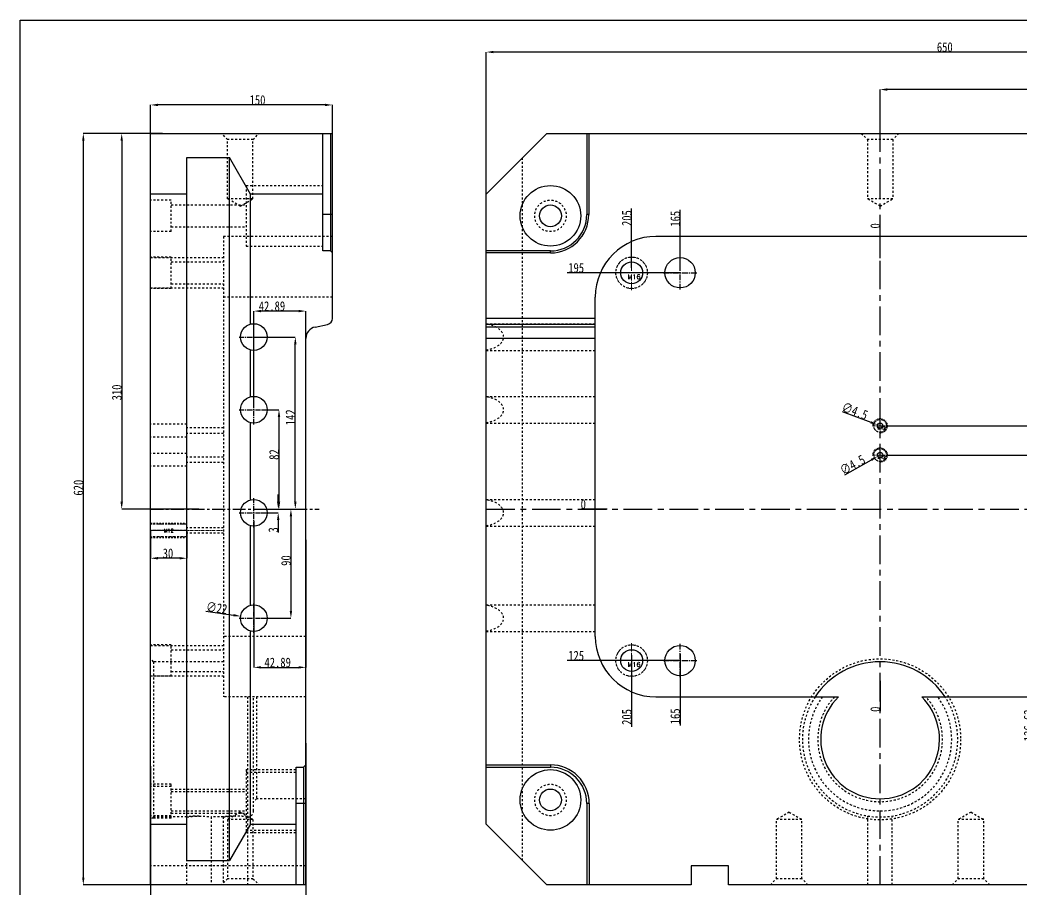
# Model space of a CAD drawing. Header units: millimetres. Extents: x -2895 to -298, y -11750 to -2997.
# Drawn here: x -2162 to -1336, y -8969 to -8251 of the extents above; entities that cross this region are included whole.
import ezdxf
from ezdxf.enums import TextEntityAlignment as Align

# ---------------------------------------------------------------- set-up
doc = ezdxf.new("R2010")
doc.units = ezdxf.units.MM
doc.header["$LTSCALE"] = 16.335
doc.header["$PDMODE"] = 3
doc.header["$PDSIZE"] = 0.3125
doc.linetypes.add('CENTER', pattern=[0.6, 0.375, -0.075, 0.075, -0.075])
doc.linetypes.add('HIDDEN', pattern=[0.2, 0.1, -0.1])
doc.layers.get('0').update_dxf_attribs({"linetype": 'CONTINUOUS'})
doc.layers.get('Defpoints').update_dxf_attribs({"linetype": 'CONTINUOUS'})
doc.layers.add('DEFAULT_2', color=8, linetype='HIDDEN')
doc.layers.add('screw', color=33, linetype='CONTINUOUS', lineweight=13)
doc.styles.get("Standard").update_dxf_attribs({"font": 'txt', "width": 0.8})
doc.styles.add('TXT', font='txt.shx', dxfattribs={"bigfont": 'gbcbig.shx'})
doc.dimstyles.new('ISO-25', dxfattribs={"dimtxt": 8, "dimasz": 6, "dimexe": 0, "dimexo": 0, "dimgap": 0, "dimtad": 1, "dimdsep": 46, "dimtxsty": 'Standard', "dimcen": 0, "dimclrd": 4, "dimclre": 4, "dimclrt": 6, "dimazin": 0, "dimtfac": 1, "dimtofl": 0, "dimtmove": 0, "dimatfit": 3, "dimfxl": 0, "dimarcsym": 0})

# ---------------------------------------------------------------- blocks, each defined once
blk = doc.blocks.new('*D1240')
at = {"color": 4, "lineweight": -2}
blk.add_line((-1484.09, -8573.95), (-1460.52, -8582.87), dxfattribs=at)
at = {"color": 4}
blk.add_solid([(-1460.16, -8581.93), (-1460.87, -8583.8), (-1454.9, -8584.99)], dxfattribs=at)
at = {"layer": 'Defpoints', "color": 0}
for p in [(-1454.9, -8584.99), (-1450.7, -8586.58)]:
    blk.add_point(p, dxfattribs=at)
at = {"color": 6, "insert": (-1473.69, -8573.61), "char_height": 8, "attachment_point": 5, "rotation": 339.28213}
blk.add_mtext('∅4.5', dxfattribs=at)
blk = doc.blocks.new('*D1241')
at = {"color": 4, "lineweight": -2}
blk.add_line((-1482.01, -8626.21), (-1460, -8613.93), dxfattribs=at)
at = {"color": 4}
blk.add_solid([(-1460.49, -8613.05), (-1459.52, -8614.8), (-1454.76, -8611)], dxfattribs=at)
at = {"layer": 'Defpoints', "color": 0}
for p in [(-1454.76, -8611), (-1450.84, -8608.81)]:
    blk.add_point(p, dxfattribs=at)
at = {"color": 6, "insert": (-1475.57, -8618.04), "char_height": 8, "attachment_point": 5, "rotation": 29.17417}
blk.add_mtext('∅4.5', dxfattribs=at)
blk = doc.blocks.new('screw_m12_g')
at = {"layer": 'screw', "color": 1, "linetype": 'CENTER', "ltscale": 0.373186}
for p, q in [((-6.6, 0), (6.6, 0)), ((0, -6.6), (0, 6.6))]:
    blk.add_line(p, q, dxfattribs=at)
at = {"layer": 'screw', "color": 33, "linetype": 'HIDDEN', "ltscale": 0.373186}
blk.add_circle((0, 0), 5.25, dxfattribs=at)
at = {"layer": 'screw', "color": 92, "linetype": 'HIDDEN', "ltscale": 0.373186}
blk.add_arc((0, 0), 6, 270, 180, dxfattribs=at)
at = {"layer": 'screw', "color": 6, "style": 'TXT'}
blk.add_text('M12', height=2.4, dxfattribs=at).set_placement((-2.04, -3))
blk = doc.blocks.new('*D1226')
at = {"color": 4, "lineweight": -2}
for p, q in [((-2054.73, -8672.22), (-2054.73, -8695.07)), ((-2024.73, -8672.22), (-2024.73, -8695.07)), ((-2030.73, -8695.07), (-2048.73, -8695.07))]:
    blk.add_line(p, q, dxfattribs=at)
at = {"color": 4}
for points in [[(-2048.73, -8694.07), (-2048.73, -8696.07), (-2054.73, -8695.07)], [(-2030.73, -8694.07), (-2030.73, -8696.07), (-2024.73, -8695.07)]]:
    blk.add_solid(points, dxfattribs=at)
at = {"layer": 'Defpoints', "color": 0}
for p in [(-2054.73, -8672.22), (-2024.73, -8672.22), (-2054.73, -8695.07)]:
    blk.add_point(p, dxfattribs=at)
at = {"color": 6, "insert": (-2040.4, -8691.07), "char_height": 8, "attachment_point": 5}
blk.add_mtext('30', dxfattribs=at)
blk = doc.blocks.new('*D1243')
at = {"color": 4, "lineweight": -2}
for p, q in [((-2054.73, -8344.51), (-2054.73, -8321.02)), ((-1910.73, -8321.02), (-2048.73, -8321.02)), ((-1904.73, -8344.51), (-1904.73, -8321.02))]:
    blk.add_line(p, q, dxfattribs=at)
at = {"color": 4}
for points in [[(-2048.73, -8320.02), (-2048.73, -8322.02), (-2054.73, -8321.02)], [(-1910.73, -8320.02), (-1910.73, -8322.02), (-1904.73, -8321.02)]]:
    blk.add_solid(points, dxfattribs=at)
at = {"layer": 'Defpoints', "color": 0}
for p in [(-2054.73, -8321.02), (-2054.73, -8344.51), (-1904.73, -8344.51)]:
    blk.add_point(p, dxfattribs=at)
at = {"color": 6, "insert": (-1966.49, -8317.02), "char_height": 8, "attachment_point": 5}
blk.add_mtext('150', dxfattribs=at)
blk = doc.blocks.new('*D1244')
at = {"color": 4, "lineweight": -2}
for p, q in [((-1963.1, -8572.51), (-1948.77, -8572.51)), ((-1948.77, -8578.51), (-1948.77, -8648.51)), ((-1948.9, -8654.51), (-1948.77, -8654.51))]:
    blk.add_line(p, q, dxfattribs=at)
at = {"color": 4}
for points in [[(-1949.77, -8578.51), (-1947.77, -8578.51), (-1948.77, -8572.51)], [(-1949.77, -8648.51), (-1947.77, -8648.51), (-1948.77, -8654.51)]]:
    blk.add_solid(points, dxfattribs=at)
at = {"layer": 'Defpoints', "color": 0}
for p in [(-1963.1, -8572.51), (-1948.9, -8654.51), (-1948.77, -8654.51)]:
    blk.add_point(p, dxfattribs=at)
at = {"color": 6, "insert": (-1952.77, -8609.49), "char_height": 8, "attachment_point": 5, "rotation": 90}
blk.add_mtext('82', dxfattribs=at)
blk = doc.blocks.new('*D1245')
at = {"color": 4, "lineweight": -2}
for p, q in [((-1969.52, -8512.51), (-1935.3, -8512.51)), ((-1935.3, -8648.51), (-1935.3, -8518.51)), ((-1948.9, -8654.51), (-1935.3, -8654.51))]:
    blk.add_line(p, q, dxfattribs=at)
at = {"color": 4}
for points in [[(-1936.3, -8518.51), (-1934.3, -8518.51), (-1935.3, -8512.51)], [(-1936.3, -8648.51), (-1934.3, -8648.51), (-1935.3, -8654.51)]]:
    blk.add_solid(points, dxfattribs=at)
at = {"layer": 'Defpoints', "color": 0}
for p in [(-1969.52, -8512.51), (-1935.3, -8512.51), (-1948.9, -8654.51)]:
    blk.add_point(p, dxfattribs=at)
at = {"color": 6, "insert": (-1939.3, -8578.78), "char_height": 8, "attachment_point": 5, "rotation": 90}
blk.add_mtext('142', dxfattribs=at)
blk = doc.blocks.new('*D1246')
at = {"color": 4, "lineweight": -2}
for p, q in [((-1969.52, -8569.06), (-1969.52, -8491.12)), ((-1932.63, -8491.12), (-1963.52, -8491.12)), ((-1926.63, -8566.49), (-1926.63, -8491.12))]:
    blk.add_line(p, q, dxfattribs=at)
at = {"color": 4}
for points in [[(-1963.52, -8490.12), (-1963.52, -8492.12), (-1969.52, -8491.12)], [(-1932.63, -8490.12), (-1932.63, -8492.12), (-1926.63, -8491.12)]]:
    blk.add_solid(points, dxfattribs=at)
at = {"layer": 'Defpoints', "color": 0}
for p in [(-1969.52, -8491.12), (-1969.52, -8569.06), (-1926.63, -8566.49)]:
    blk.add_point(p, dxfattribs=at)
at = {"color": 6, "insert": (-1954.58, -8487.12), "char_height": 8, "attachment_point": 5}
blk.add_mtext('42.89', dxfattribs=at)
blk = doc.blocks.new('*D1247')
at = {"color": 4, "lineweight": -2}
for p, q in [((-1969.52, -8664.36), (-1969.52, -8785.11)), ((-1926.63, -8679.8), (-1926.63, -8785.11)), ((-1963.52, -8785.11), (-1932.63, -8785.11))]:
    blk.add_line(p, q, dxfattribs=at)
at = {"color": 4}
for points in [[(-1963.52, -8784.11), (-1963.52, -8786.11), (-1969.52, -8785.11)], [(-1932.63, -8784.11), (-1932.63, -8786.11), (-1926.63, -8785.11)]]:
    blk.add_solid(points, dxfattribs=at)
at = {"layer": 'Defpoints', "color": 0}
for p in [(-1969.52, -8664.36), (-1926.63, -8679.8), (-1926.63, -8785.11)]:
    blk.add_point(p, dxfattribs=at)
at = {"color": 6, "insert": (-1949.86, -8781.11), "char_height": 8, "attachment_point": 5}
blk.add_mtext('42.89', dxfattribs=at)
blk = doc.blocks.new('*D1248')
at = {"color": 4, "lineweight": -2}
for p, q in [((-1949.41, -8648.51), (-1949.41, -8642.51)), ((-1963.38, -8654.51), (-1949.41, -8654.51)), ((-1963.38, -8657.51), (-1949.41, -8657.51)), ((-1949.41, -8663.51), (-1949.41, -8673.77))]:
    blk.add_line(p, q, dxfattribs=at)
at = {"color": 4}
for points in [[(-1950.41, -8648.51), (-1948.41, -8648.51), (-1949.41, -8654.51)], [(-1950.41, -8663.51), (-1948.41, -8663.51), (-1949.41, -8657.51)]]:
    blk.add_solid(points, dxfattribs=at)
at = {"layer": 'Defpoints', "color": 0}
for p in [(-1963.38, -8654.51), (-1949.41, -8654.51), (-1963.38, -8657.51)]:
    blk.add_point(p, dxfattribs=at)
at = {"color": 6, "insert": (-1953.41, -8671.64), "char_height": 8, "attachment_point": 5, "rotation": 90}
blk.add_mtext('3', dxfattribs=at)
blk = doc.blocks.new('*D1249')
at = {"color": 4, "lineweight": -2}
for p, q in [((-1963.38, -8654.51), (-1938.95, -8654.51)), ((-1938.95, -8660.51), (-1938.95, -8738.51)), ((-1963.38, -8744.51), (-1938.95, -8744.51))]:
    blk.add_line(p, q, dxfattribs=at)
at = {"color": 4}
for points in [[(-1939.95, -8660.51), (-1937.95, -8660.51), (-1938.95, -8654.51)], [(-1939.95, -8738.51), (-1937.95, -8738.51), (-1938.95, -8744.51)]]:
    blk.add_solid(points, dxfattribs=at)
at = {"layer": 'Defpoints', "color": 0}
for p in [(-1963.38, -8654.51), (-1963.38, -8744.51), (-1938.95, -8744.51)]:
    blk.add_point(p, dxfattribs=at)
at = {"color": 6, "insert": (-1942.95, -8696.97), "char_height": 8, "attachment_point": 5, "rotation": 90}
blk.add_mtext('90', dxfattribs=at)
blk = doc.blocks.new('*D1250')
at = {"color": 4, "lineweight": -2}
blk.add_line((-2009.17, -8738.74), (-1986.35, -8742.06), dxfattribs=at)
at = {"color": 4}
blk.add_solid([(-1986.2, -8741.07), (-1986.49, -8743.05), (-1980.41, -8742.92)], dxfattribs=at)
at = {"layer": 'Defpoints', "color": 0}
for p in [(-1980.41, -8742.92), (-1958.64, -8746.09)]:
    blk.add_point(p, dxfattribs=at)
at = {"color": 6, "insert": (-2000.15, -8736.01), "char_height": 8, "attachment_point": 5, "rotation": 351.72768}
blk.add_mtext('∅22', dxfattribs=at)
blk = doc.blocks.new('*D1256')
at = {"color": 4, "lineweight": -2}
for p, q in [((-1452.8, -8344.51), (-1452.8, -8308.32)), ((-1133.8, -8308.32), (-1446.8, -8308.32)), ((-1127.8, -8394.51), (-1127.8, -8308.32))]:
    blk.add_line(p, q, dxfattribs=at)
at = {"color": 4}
for points in [[(-1446.8, -8307.32), (-1446.8, -8309.32), (-1452.8, -8308.32)], [(-1133.8, -8307.32), (-1133.8, -8309.32), (-1127.8, -8308.32)]]:
    blk.add_solid(points, dxfattribs=at)
at = {"layer": 'Defpoints', "color": 0}
for p in [(-1452.8, -8308.32), (-1452.8, -8344.51), (-1127.8, -8394.51)]:
    blk.add_point(p, dxfattribs=at)
at = {"color": 6, "insert": (-1323.5, -8304.32), "char_height": 8, "attachment_point": 5}
blk.add_mtext('325', dxfattribs=at)
blk = doc.blocks.new('*D1257')
at = {"color": 4, "lineweight": -2}
for p, q in [((-1777.8, -8394.51), (-1777.8, -8277.37)), ((-1133.8, -8277.37), (-1771.8, -8277.37)), ((-1127.8, -8394.51), (-1127.8, -8277.37))]:
    blk.add_line(p, q, dxfattribs=at)
at = {"color": 4}
for points in [[(-1771.8, -8276.37), (-1771.8, -8278.37), (-1777.8, -8277.37)], [(-1133.8, -8276.37), (-1133.8, -8278.37), (-1127.8, -8277.37)]]:
    blk.add_solid(points, dxfattribs=at)
at = {"layer": 'Defpoints', "color": 0}
for p in [(-1777.8, -8277.37), (-1777.8, -8394.51), (-1127.8, -8394.51)]:
    blk.add_point(p, dxfattribs=at)
at = {"color": 6, "insert": (-1399.44, -8273.37), "char_height": 8, "attachment_point": 5}
blk.add_mtext('650', dxfattribs=at)
blk = doc.blocks.new('screw_m16_i')
at = {"layer": 'screw', "color": 1, "linetype": 'CENTER', "ltscale": 0.808571}
for p, q in [((0, -14.3), (0, 14.3)), ((-14.3, 0), (14.3, 0))]:
    blk.add_line(p, q, dxfattribs=at)
at = {"layer": 'screw', "color": 8, "linetype": 'HIDDEN', "ltscale": 0.808571}
blk.add_circle((0, 0), 13, dxfattribs=at)
at = {"layer": 'screw'}
blk.add_circle((0, 0), 9, dxfattribs=at)
at = {"layer": 'screw', "color": 6, "style": 'TXT'}
blk.add_text('M16', height=3.9, dxfattribs=at).set_placement((-3.38, -5.2))
blk = doc.blocks.new('*D1227')
at = {"color": 4, "lineweight": -2}
blk.add_line((-1227.67, -8654.51), (-1206.28, -8654.51), dxfattribs=at)
at = {"layer": 'Defpoints', "color": 0}
for p in [(-1452.8, -8654.51), (-1227.67, -8654.51), (-1209.48, -8654.51)]:
    blk.add_point(p, dxfattribs=at)
at = {"color": 6, "insert": (-1207.88, -8650.51), "char_height": 8, "attachment_point": 5}
blk.add_mtext('0', dxfattribs=at)
blk = doc.blocks.new('*D1228')
at = {"color": 4, "lineweight": -2}
for p, q in [((-1446.2, -8585.79), (-1233.48, -8585.79)), ((-1233.48, -8585.79), (-1221.48, -8589.81)), ((-1221.48, -8589.81), (-1183.88, -8589.81))]:
    blk.add_line(p, q, dxfattribs=at)
at = {"layer": 'Defpoints', "color": 0}
for p in [(-1446.2, -8585.79), (-1209.48, -8589.81), (-1452.8, -8654.51)]:
    blk.add_point(p, dxfattribs=at)
at = {"color": 6, "insert": (-1196.68, -8585.81), "char_height": 8, "attachment_point": 5}
blk.add_mtext('68.72', dxfattribs=at)
blk = doc.blocks.new('*D1229')
at = {"color": 4, "lineweight": -2}
for p, q in [((-1446.2, -8609.91), (-1233.48, -8609.91)), ((-1233.48, -8609.91), (-1221.48, -8613.93)), ((-1221.48, -8613.93), (-1190.28, -8613.93))]:
    blk.add_line(p, q, dxfattribs=at)
at = {"layer": 'Defpoints', "color": 0}
for p in [(-1446.2, -8609.91), (-1209.48, -8613.93), (-1452.8, -8654.51)]:
    blk.add_point(p, dxfattribs=at)
at = {"color": 6, "insert": (-1199.88, -8609.93), "char_height": 8, "attachment_point": 5}
blk.add_mtext('44.6', dxfattribs=at)
blk = doc.blocks.new('*D1260')
at = {"color": 4, "lineweight": -2}
blk.add_line((-1287.8, -8459.51), (-1194.54, -8459.51), dxfattribs=at)
at = {"layer": 'Defpoints', "color": 0}
for p in [(-1287.8, -8459.51), (-1209.48, -8459.51), (-1452.8, -8654.51)]:
    blk.add_point(p, dxfattribs=at)
at = {"color": 6, "insert": (-1202.01, -8455.51), "char_height": 8, "attachment_point": 5}
blk.add_mtext('195', dxfattribs=at)
blk = doc.blocks.new('*D1261')
at = {"color": 4, "lineweight": -2}
blk.add_line((-1287.8, -8779.51), (-1194.54, -8779.51), dxfattribs=at)
at = {"layer": 'Defpoints', "color": 0}
for p in [(-1452.8, -8654.51), (-1287.8, -8779.51), (-1209.48, -8779.51)]:
    blk.add_point(p, dxfattribs=at)
at = {"color": 6, "insert": (-1202.01, -8775.51), "char_height": 8, "attachment_point": 5}
blk.add_mtext('125', dxfattribs=at)
blk = doc.blocks.new('*D1262')
at = {"color": 4, "lineweight": -2}
blk.add_line((-1322.16, -8672.22), (-1188.14, -8672.22), dxfattribs=at)
at = {"layer": 'Defpoints', "color": 0}
for p in [(-1452.8, -8654.51), (-1322.16, -8672.22), (-1209.48, -8672.22)]:
    blk.add_point(p, dxfattribs=at)
at = {"color": 6, "insert": (-1198.81, -8668.22), "char_height": 8, "attachment_point": 5}
blk.add_mtext('17.71', dxfattribs=at)
blk = doc.blocks.new('*D1230')
at = {"color": 4, "lineweight": -2}
blk.add_line((-1452.8, -8796.22), (-1452.8, -8821.24), dxfattribs=at)
at = {"layer": 'Defpoints', "color": 0}
for p in [(-1452.8, -8654.51), (-1452.8, -8796.22), (-1452.8, -8818.04)]:
    blk.add_point(p, dxfattribs=at)
at = {"color": 6, "insert": (-1456.8, -8819.64), "char_height": 8, "attachment_point": 5, "rotation": 90}
blk.add_mtext('0', dxfattribs=at)
blk = doc.blocks.new('*D1231')
at = {"color": 4, "lineweight": -2}
blk.add_line((-1326.17, -8671.61), (-1326.17, -8847.91), dxfattribs=at)
at = {"layer": 'Defpoints', "color": 0}
for p in [(-1452.8, -8654.51), (-1326.17, -8671.61), (-1326.17, -8818.04)]:
    blk.add_point(p, dxfattribs=at)
at = {"color": 6, "insert": (-1330.17, -8832.98), "char_height": 8, "attachment_point": 5, "rotation": 90}
blk.add_mtext('126.63', dxfattribs=at)
blk = doc.blocks.new('*D1263')
at = {"color": 4, "lineweight": -2}
blk.add_line((-1287.8, -8774.26), (-1287.8, -8832.98), dxfattribs=at)
at = {"layer": 'Defpoints', "color": 0}
for p in [(-1452.8, -8654.51), (-1287.8, -8774.26), (-1287.8, -8818.04)]:
    blk.add_point(p, dxfattribs=at)
at = {"color": 6, "insert": (-1291.8, -8825.51), "char_height": 8, "attachment_point": 5, "rotation": 90}
blk.add_mtext('165', dxfattribs=at)
blk = doc.blocks.new('*D1264')
at = {"color": 4, "lineweight": -2}
blk.add_line((-1247.8, -8775.13), (-1247.8, -8834.04), dxfattribs=at)
at = {"layer": 'Defpoints', "color": 0}
for p in [(-1452.8, -8654.51), (-1247.8, -8775.13), (-1247.8, -8818.04)]:
    blk.add_point(p, dxfattribs=at)
at = {"color": 6, "insert": (-1251.8, -8826.04), "char_height": 8, "attachment_point": 5, "rotation": 90}
blk.add_mtext('205', dxfattribs=at)
blk = doc.blocks.new('*D1232')
at = {"color": 4, "lineweight": -2}
blk.add_line((-1452.8, -8447.5), (-1452.8, -8419.19), dxfattribs=at)
at = {"layer": 'Defpoints', "color": 0}
for p in [(-1452.8, -8422.39), (-1452.8, -8447.5), (-1452.8, -8654.51)]:
    blk.add_point(p, dxfattribs=at)
at = {"color": 6, "insert": (-1456.8, -8420.79), "char_height": 8, "attachment_point": 5, "rotation": 90}
blk.add_mtext('0', dxfattribs=at)
blk = doc.blocks.new('*D1265')
at = {"color": 4, "lineweight": -2}
blk.add_line((-1287.8, -8454.18), (-1287.8, -8407.46), dxfattribs=at)
at = {"layer": 'Defpoints', "color": 0}
for p in [(-1287.8, -8422.39), (-1287.8, -8454.18), (-1452.8, -8654.51)]:
    blk.add_point(p, dxfattribs=at)
at = {"color": 6, "insert": (-1291.8, -8414.93), "char_height": 8, "attachment_point": 5, "rotation": 90}
blk.add_mtext('165', dxfattribs=at)
blk = doc.blocks.new('*D1266')
at = {"color": 4, "lineweight": -2}
blk.add_line((-1247.8, -8455.44), (-1247.8, -8406.39), dxfattribs=at)
at = {"layer": 'Defpoints', "color": 0}
for p in [(-1247.8, -8422.39), (-1247.8, -8455.44), (-1452.8, -8654.51)]:
    blk.add_point(p, dxfattribs=at)
at = {"color": 6, "insert": (-1251.8, -8414.39), "char_height": 8, "attachment_point": 5, "rotation": 90}
blk.add_mtext('205', dxfattribs=at)
blk = doc.blocks.new('*D1233')
at = {"color": 4, "lineweight": -2}
blk.add_line((-1677.93, -8654.51), (-1699.32, -8654.51), dxfattribs=at)
at = {"layer": 'Defpoints', "color": 0}
for p in [(-1696.12, -8654.51), (-1677.93, -8654.51), (-1452.8, -8654.51)]:
    blk.add_point(p, dxfattribs=at)
at = {"color": 6, "insert": (-1697.72, -8650.51), "char_height": 8, "attachment_point": 5}
blk.add_mtext('0', dxfattribs=at)
blk = doc.blocks.new('*D1234')
at = {"color": 4, "lineweight": -2}
blk.add_line((-1617.8, -8459.51), (-1711.06, -8459.51), dxfattribs=at)
at = {"layer": 'Defpoints', "color": 0}
for p in [(-1696.12, -8459.51), (-1617.8, -8459.51), (-1452.8, -8654.51)]:
    blk.add_point(p, dxfattribs=at)
at = {"color": 6, "insert": (-1703.59, -8455.51), "char_height": 8, "attachment_point": 5}
blk.add_mtext('195', dxfattribs=at)
blk = doc.blocks.new('*D1235')
at = {"color": 4, "lineweight": -2}
blk.add_line((-1617.8, -8779.51), (-1711.06, -8779.51), dxfattribs=at)
at = {"layer": 'Defpoints', "color": 0}
for p in [(-1452.8, -8654.51), (-1696.12, -8779.51), (-1617.8, -8779.51)]:
    blk.add_point(p, dxfattribs=at)
at = {"color": 6, "insert": (-1703.59, -8775.51), "char_height": 8, "attachment_point": 5}
blk.add_mtext('125', dxfattribs=at)
blk = doc.blocks.new('*D1236')
at = {"color": 4, "lineweight": -2}
blk.add_line((-1617.8, -8774.26), (-1617.8, -8832.98), dxfattribs=at)
at = {"layer": 'Defpoints', "color": 0}
for p in [(-1452.8, -8654.51), (-1617.8, -8774.26), (-1617.8, -8818.04)]:
    blk.add_point(p, dxfattribs=at)
at = {"color": 6, "insert": (-1621.8, -8825.51), "char_height": 8, "attachment_point": 5, "rotation": 90}
blk.add_mtext('165', dxfattribs=at)
blk = doc.blocks.new('*D1237')
at = {"color": 4, "lineweight": -2}
blk.add_line((-1657.8, -8775.13), (-1657.8, -8834.04), dxfattribs=at)
at = {"layer": 'Defpoints', "color": 0}
for p in [(-1452.8, -8654.51), (-1657.8, -8775.13), (-1657.8, -8818.04)]:
    blk.add_point(p, dxfattribs=at)
at = {"color": 6, "insert": (-1661.8, -8826.04), "char_height": 8, "attachment_point": 5, "rotation": 90}
blk.add_mtext('205', dxfattribs=at)
blk = doc.blocks.new('*D1238')
at = {"color": 4, "lineweight": -2}
blk.add_line((-1617.8, -8454.18), (-1617.8, -8407.46), dxfattribs=at)
at = {"layer": 'Defpoints', "color": 0}
for p in [(-1617.8, -8422.39), (-1617.8, -8454.18), (-1452.8, -8654.51)]:
    blk.add_point(p, dxfattribs=at)
at = {"color": 6, "insert": (-1621.8, -8414.93), "char_height": 8, "attachment_point": 5, "rotation": 90}
blk.add_mtext('165', dxfattribs=at)
blk = doc.blocks.new('*D1239')
at = {"color": 4, "lineweight": -2}
blk.add_line((-1657.8, -8455.44), (-1657.8, -8406.39), dxfattribs=at)
at = {"layer": 'Defpoints', "color": 0}
for p in [(-1657.8, -8422.39), (-1657.8, -8455.44), (-1452.8, -8654.51)]:
    blk.add_point(p, dxfattribs=at)
at = {"color": 6, "insert": (-1661.8, -8414.39), "char_height": 8, "attachment_point": 5, "rotation": 90}
blk.add_mtext('205', dxfattribs=at)
blk = doc.blocks.new('*D1267')
at = {"color": 4, "lineweight": -2}
for p, q in [((-2044.82, -8344.51), (-2078.56, -8344.51)), ((-2078.56, -8350.51), (-2078.56, -8648.51)), ((-2014.98, -8654.51), (-2078.56, -8654.51))]:
    blk.add_line(p, q, dxfattribs=at)
at = {"color": 4}
for points in [[(-2079.56, -8350.51), (-2077.56, -8350.51), (-2078.56, -8344.51)], [(-2079.56, -8648.51), (-2077.56, -8648.51), (-2078.56, -8654.51)]]:
    blk.add_solid(points, dxfattribs=at)
at = {"layer": 'Defpoints', "color": 0}
for p in [(-2044.82, -8344.51), (-2078.56, -8654.51), (-2014.98, -8654.51)]:
    blk.add_point(p, dxfattribs=at)
at = {"color": 6, "insert": (-2082.56, -8558.25), "char_height": 8, "attachment_point": 5, "rotation": 90}
blk.add_mtext('310', dxfattribs=at)
blk = doc.blocks.new('*D1268')
at = {"color": 4, "lineweight": -2}
for p, q in [((-2044.82, -8344.51), (-2110.22, -8344.51)), ((-2110.22, -8350.51), (-2110.22, -8958.51)), ((-2044.82, -8964.51), (-2110.22, -8964.51))]:
    blk.add_line(p, q, dxfattribs=at)
at = {"color": 4}
for points in [[(-2111.22, -8350.51), (-2109.22, -8350.51), (-2110.22, -8344.51)], [(-2111.22, -8958.51), (-2109.22, -8958.51), (-2110.22, -8964.51)]]:
    blk.add_solid(points, dxfattribs=at)
at = {"layer": 'Defpoints', "color": 0}
for p in [(-2044.82, -8344.51), (-2110.22, -8964.51), (-2044.82, -8964.51)]:
    blk.add_point(p, dxfattribs=at)
at = {"color": 6, "insert": (-2114.22, -8636.83), "char_height": 8, "attachment_point": 5, "rotation": 90}
blk.add_mtext('620', dxfattribs=at)
blk = doc.blocks.new('*D1269')
at = {"color": 4, "lineweight": -2}
for p, q in [((-1926.63, -8847.61), (-1926.63, -8994.14)), ((-2054.73, -8866.75), (-2054.73, -8994.14)), ((-1932.63, -8994.14), (-2048.73, -8994.14))]:
    blk.add_line(p, q, dxfattribs=at)
at = {"color": 4}
for points in [[(-2048.73, -8993.14), (-2048.73, -8995.14), (-2054.73, -8994.14)], [(-1932.63, -8993.14), (-1932.63, -8995.14), (-1926.63, -8994.14)]]:
    blk.add_solid(points, dxfattribs=at)
at = {"layer": 'Defpoints', "color": 0}
for p in [(-1926.63, -8847.61), (-2054.73, -8866.75), (-2054.73, -8994.14)]:
    blk.add_point(p, dxfattribs=at)
at = {"color": 6, "insert": (-2004.36, -8990.14), "char_height": 8, "attachment_point": 5}
blk.add_mtext('128.1', dxfattribs=at)

msp = doc.modelspace()

# ---------------------------------------------------------------- linework, layer by layer
at = {"color": 7, "linetype": 'Continuous'}
for p, q in [((-2054.728, -8964.505), (-2054.728, -8344.505)), ((-2054.728, -8344.505), (-1904.728, -8344.505)), ((-1912.728, -8441.505), (-1912.728, -8344.505)), ((-1906.314, -8344.505), (-1906.314, -8441.505)), ((-1904.728, -8497.173), (-1904.728, -8344.505)), ((-1777.8, -8394.505), (-1727.8, -8344.505)), ((-1727.8, -8344.505), (-1177.8, -8344.505)), ((-1694.8, -8344.505), (-1694.8, -8411.505)), ((-1693.214, -8344.505), (-1693.214, -8411.505)), ((-2024.728, -8944.505), (-2024.728, -8364.505)), ((-2024.728, -8364.505), (-1989.573, -8364.505)), ((-1989.573, -8944.505), (-1989.573, -8364.505)), ((-1972.253, -8394.505), (-1989.573, -8364.505)), ((-2024.728, -8394.505), (-2054.728, -8394.505)), ((-1972.253, -8501.85), (-1972.253, -8394.505)), ((-1912.728, -8394.505), (-1972.253, -8394.505)), ((-1777.8, -8914.505), (-1777.8, -8394.505)), ((-1904.728, -8411.505), (-1912.728, -8411.505)), ((-1693.214, -8411.505), (-1694.8, -8411.505)), ((-1267.8, -8429.505), (-1637.8, -8429.505)), ((-1906.314, -8441.505), (-1912.728, -8441.505)), ((-1904.728, -8443.091), (-1906.314, -8441.505)), ((-1724.8, -8441.505), (-1777.8, -8441.505)), ((-1724.8, -8443.091), (-1777.8, -8443.091)), ((-1724.8, -8443.091), (-1724.8, -8441.505)), ((-1687.8, -8759.505), (-1687.8, -8479.505)), ((-1687.8, -8497.173), (-1777.8, -8497.173)), ((-1919.028, -8504.261), (-1908.688, -8502.063)), ((-1687.8, -8502.063), (-1777.8, -8502.063)), ((-1687.8, -8504.261), (-1777.8, -8504.261)), ((-1926.632, -8964.505), (-1926.632, -8513.651)), ((-1687.8, -8513.651), (-1777.8, -8513.651)), ((-1972.253, -8561.85), (-1972.253, -8523.161)), ((-1972.253, -8646.85), (-1972.253, -8583.161)), ((-1972.253, -8733.85), (-1972.253, -8668.161)), ((-1972.253, -8914.505), (-1972.253, -8755.161)), ((-1637.8, -8809.505), (-1487.135, -8809.505)), ((-1418.464, -8809.505), (-1267.8, -8809.505)), ((-1934.632, -8867.505), (-1928.632, -8867.505)), ((-1934.632, -8964.505), (-1934.632, -8867.505)), ((-1928.632, -8867.505), (-1926.632, -8865.505)), ((-1928.632, -8867.505), (-1928.632, -8964.505)), ((-1777.8, -8865.505), (-1724.8, -8865.505)), ((-1777.8, -8867.505), (-1724.8, -8867.505)), ((-1724.8, -8865.505), (-1724.8, -8867.505)), ((-1926.632, -8897.505), (-1934.632, -8897.505)), ((-1694.8, -8897.505), (-1694.8, -8964.505)), ((-1692.8, -8897.505), (-1694.8, -8897.505)), ((-1692.8, -8897.505), (-1692.8, -8964.505)), ((-2054.728, -8914.505), (-2024.728, -8914.505)), ((-1972.253, -8914.505), (-1989.573, -8944.505)), ((-1972.253, -8914.505), (-1934.632, -8914.505)), ((-1727.8, -8964.505), (-1777.8, -8914.505)), ((-2024.728, -8944.505), (-1989.573, -8944.505)), ((-1577.8, -8949.005), (-1608.8, -8949.005)), ((-1608.8, -8949.005), (-1608.8, -8964.505)), ((-1577.8, -8964.505), (-1577.8, -8949.005)), ((-1926.632, -8964.505), (-2054.728, -8964.505)), ((-1608.8, -8964.505), (-1727.8, -8964.505)), ((-1327.8, -8964.505), (-1577.8, -8964.505))]:
    msp.add_line(p, q, dxfattribs=at)
at = {"color": 1, "linetype": 'CENTER', "ltscale": 0.777472}
for p, q in [((-1617.8, -8473.255), (-1617.8, -8445.755)), ((-1631.55, -8459.505), (-1604.05, -8459.505)), ((-1617.8, -8793.255), (-1617.8, -8765.755)), ((-1631.55, -8779.505), (-1604.05, -8779.505))]:
    msp.add_line(p, q, dxfattribs=at)
at = {"color": 1, "linetype": 'CENTER', "ltscale": 0.684175}
for p, q in [((-1969.523, -8524.605), (-1969.523, -8500.405)), ((-1981.623, -8512.505), (-1957.423, -8512.505)), ((-1969.523, -8584.605), (-1969.523, -8560.405)), ((-1981.623, -8572.505), (-1957.423, -8572.505)), ((-1969.523, -8669.605), (-1969.523, -8645.405)), ((-1981.623, -8657.505), (-1957.423, -8657.505)), ((-1969.523, -8756.605), (-1969.523, -8732.405)), ((-1981.623, -8744.505), (-1957.423, -8744.505))]:
    msp.add_line(p, q, dxfattribs=at)
at = {"color": 1, "linetype": 'CENTER', "ltscale": 1.729694}
msp.add_line((-2054.728, -8654.505), (-1915.68, -8654.505), dxfattribs=at)
msp.add_lwpolyline([(-2162.436, -8250.955), (-1012.054, -8250.955), (-1012.054, -9334.12), (-2162.436, -9334.12)], close=True)
at = {"color": 7, "linetype": 'Continuous'}
for centre, radius in [((-1724.8, -8412.505), 25), ((-1724.8, -8412.505), 9), ((-1617.8, -8459.505), 12.5), ((-1657.8, -8459.505), 9), ((-1969.523, -8512.505), 11), ((-1969.523, -8572.505), 11), ((-1452.8, -8585.785), 2.25), ((-1452.8, -8609.905), 2.25), ((-1969.523, -8657.505), 11), ((-1969.523, -8744.505), 11), ((-1657.8, -8779.505), 9), ((-1617.8, -8779.505), 12.5), ((-1724.8, -8894.505), 25), ((-1724.8, -8894.505), 9)]:
    msp.add_circle(centre, radius, dxfattribs=at)
for centre, radius, start, end in [((-1724.8, -8411.505), 31.586, 270, 0), ((-1724.8, -8411.505), 30, 270, 0), ((-1637.8, -8479.505), 50, 90, 180), ((-1909.728, -8497.173), 5, 282, 0), ((-1917.032, -8513.651), 9.6, 102, 180), ((-1637.8, -8759.505), 50, 180, 270), ((-1452.8, -8844.505), 64.05, 33.123677, 146.876323), ((-1452.8, -8844.505), 49.03, 134.451078, 45.548922), ((-1724.8, -8897.505), 32, 0, 90), ((-1724.8, -8897.505), 30, 0, 90)]:
    msp.add_arc(centre, radius, start, end, dxfattribs=at)
at = {"layer": 'DEFAULT_2', "color": 8, "linetype": 'HIDDEN'}
for p, q in [((-1991.228, -8349.505), (-1996.228, -8344.505)), ((-1970.228, -8349.505), (-1965.228, -8344.505)), ((-1468.3, -8344.505), (-1463.3, -8349.505)), ((-1437.3, -8344.505), (-1442.3, -8349.505)), ((-1991.228, -8398.443), (-1991.228, -8349.505)), ((-1970.228, -8349.505), (-1991.228, -8349.505)), ((-1970.228, -8398.443), (-1970.228, -8349.505)), ((-1463.3, -8349.505), (-1463.3, -8398.443)), ((-1442.3, -8349.505), (-1463.3, -8349.505)), ((-1442.3, -8349.505), (-1442.3, -8398.443)), ((-1747.8, -8944.505), (-1747.8, -8364.505)), ((-1975.728, -8387.505), (-1975.728, -8437.505)), ((-1975.728, -8387.505), (-1912.728, -8387.505)), ((-1980.728, -8404.505), (-1991.228, -8398.443)), ((-1970.228, -8398.443), (-1991.228, -8398.443)), ((-1980.728, -8404.505), (-1970.228, -8398.443)), ((-1452.8, -8404.505), (-1463.3, -8398.443)), ((-1442.3, -8398.443), (-1463.3, -8398.443)), ((-1452.8, -8404.505), (-1442.3, -8398.443)), ((-2037.728, -8399.505), (-2054.728, -8399.505)), ((-2037.728, -8425.501), (-2037.728, -8399.51)), ((-2037.728, -8403.505), (-1975.728, -8403.505)), ((-2037.728, -8421.505), (-1975.728, -8421.505)), ((-2037.728, -8425.505), (-2054.728, -8425.505)), ((-1994.523, -8429.505), (-1994.523, -8809.505)), ((-1904.728, -8429.505), (-1994.523, -8429.505)), ((-1975.728, -8437.505), (-1912.728, -8437.505)), ((-2037.728, -8446.505), (-2054.728, -8446.505)), ((-2054.728, -8447.005), (-1994.523, -8447.005)), ((-2037.728, -8472.501), (-2037.728, -8446.51)), ((-2037.728, -8450.505), (-1994.523, -8450.505)), ((-2054.728, -8472.005), (-1994.523, -8472.005)), ((-2037.728, -8472.505), (-2054.728, -8472.505)), ((-2037.728, -8468.505), (-1994.523, -8468.505)), ((-1904.728, -8479.505), (-1994.523, -8479.505)), ((-1777.8, -8501.505), (-1687.8, -8501.505)), ((-1777.8, -8523.505), (-1687.8, -8523.505)), ((-1777.8, -8561.505), (-1687.8, -8561.505)), ((-2024.728, -8584.555), (-2054.728, -8584.555)), ((-1994.523, -8587.555), (-2024.728, -8587.555)), ((-1777.8, -8583.505), (-1687.8, -8583.505)), ((-2024.728, -8595.055), (-2054.728, -8595.055)), ((-1994.523, -8592.055), (-2024.728, -8592.055)), ((-2024.728, -8608.675), (-2054.728, -8608.675)), ((-1994.523, -8611.675), (-2024.728, -8611.675)), ((-2024.728, -8619.175), (-2054.728, -8619.175)), ((-1994.523, -8616.175), (-2024.728, -8616.175)), ((-1777.8, -8646.505), (-1687.8, -8646.505)), ((-2024.728, -8666.965), (-2054.728, -8666.965)), ((-1994.523, -8669.965), (-2024.728, -8669.965)), ((-1777.8, -8668.505), (-1687.8, -8668.505)), ((-2024.728, -8677.465), (-2054.728, -8677.465)), ((-1994.523, -8674.465), (-2024.728, -8674.465)), ((-1777.8, -8733.505), (-1687.8, -8733.505)), ((-1926.632, -8759.505), (-1994.523, -8759.505)), ((-1777.8, -8755.505), (-1687.8, -8755.505)), ((-2037.728, -8766.505), (-2054.728, -8766.505)), ((-2054.728, -8767.005), (-1994.523, -8767.005)), ((-2037.728, -8792.501), (-2037.728, -8766.51)), ((-2037.728, -8770.505), (-1994.523, -8770.505)), ((-2052.314, -8780.455), (-2054.728, -8778.041)), ((-2052.314, -8780.455), (-2052.314, -8908.555)), ((-1994.523, -8780.455), (-2052.314, -8780.455)), ((-2054.728, -8792.005), (-1994.523, -8792.005)), ((-2037.728, -8792.505), (-2054.728, -8792.505)), ((-2037.728, -8788.505), (-1994.523, -8788.505)), ((-1926.632, -8809.505), (-1994.523, -8809.505)), ((-1974.728, -8809.505), (-1974.728, -8964.505)), ((-1969.728, -8903.553), (-1969.728, -8809.505)), ((-1967.317, -8809.505), (-1967.31, -8893.535)), ((-1975.728, -8869.505), (-1934.632, -8869.505)), ((-1975.728, -8869.505), (-1975.728, -8921.505)), ((-1975.728, -8871.505), (-1934.632, -8871.505)), ((-2037.728, -8881.505), (-2054.728, -8881.505)), ((-2037.728, -8883.505), (-2054.728, -8883.505)), ((-2037.728, -8909.501), (-2037.728, -8881.51)), ((-2037.728, -8885.505), (-1975.728, -8885.505)), ((-2037.728, -8887.505), (-1975.728, -8887.505)), ((-1967.31, -8893.535), (-1969.728, -8895.953)), ((-1926.632, -8893.535), (-1967.31, -8893.535)), ((-2037.728, -8907.505), (-2054.728, -8907.505)), ((-2052.314, -8908.555), (-2054.728, -8910.97)), ((-2037.728, -8909.505), (-2054.728, -8909.505)), ((-2024.728, -8908.555), (-2052.314, -8908.555)), ((-2037.728, -8903.505), (-1975.728, -8903.505)), ((-2037.728, -8905.505), (-1975.728, -8905.505)), ((-1994.728, -8908.555), (-2004.728, -8908.555)), ((-2004.728, -8908.555), (-2004.728, -8964.505)), ((-1994.728, -8908.555), (-1994.728, -8964.505)), ((-1980.728, -8904.505), (-1991.228, -8910.568)), ((-1970.228, -8910.568), (-1991.228, -8910.568)), ((-1991.228, -8910.568), (-1991.228, -8959.505)), ((-1980.728, -8904.505), (-1970.228, -8910.568)), ((-1970.228, -8910.568), (-1970.228, -8959.505)), ((-1527.8, -8904.505), (-1538.3, -8910.568)), ((-1517.3, -8910.568), (-1538.3, -8910.568)), ((-1538.3, -8959.505), (-1538.3, -8910.568)), ((-1527.8, -8904.505), (-1517.3, -8910.568)), ((-1517.3, -8959.505), (-1517.3, -8910.568)), ((-1462.8, -8964.505), (-1462.8, -8907.77)), ((-1442.8, -8964.505), (-1442.8, -8907.77)), ((-1377.8, -8904.505), (-1388.3, -8910.568)), ((-1367.3, -8910.568), (-1388.3, -8910.568)), ((-1388.3, -8959.505), (-1388.3, -8910.568)), ((-1377.8, -8904.505), (-1367.3, -8910.568)), ((-1367.3, -8959.505), (-1367.3, -8910.568)), ((-1975.728, -8919.505), (-1934.632, -8919.505)), ((-1975.728, -8921.505), (-1934.632, -8921.505)), ((-2024.728, -8964.505), (-2024.728, -8944.505)), ((-1926.632, -8949.005), (-2054.728, -8949.005)), ((-1991.228, -8959.505), (-1996.228, -8964.505)), ((-1970.228, -8959.505), (-1991.228, -8959.505)), ((-1970.228, -8959.505), (-1965.228, -8964.505)), ((-1543.3, -8964.505), (-1538.3, -8959.505)), ((-1517.3, -8959.505), (-1538.3, -8959.505)), ((-1512.3, -8964.505), (-1517.3, -8959.505)), ((-1393.3, -8964.505), (-1388.3, -8959.505)), ((-1367.3, -8959.505), (-1388.3, -8959.505)), ((-1362.3, -8964.505), (-1367.3, -8959.505))]:
    msp.add_line(p, q, dxfattribs=at)
at = {"layer": 'DEFAULT_2', "color": 1, "linetype": 'CENTER', "ltscale": 3.85626}
for p, q in [((-1452.8, -8964.505), (-1452.8, -8344.505)), ((-1777.8, -8654.505), (-1127.8, -8654.505))]:
    msp.add_line(p, q, dxfattribs=at)
at = {"layer": 'DEFAULT_2', "color": 1, "linetype": 'CENTER', "ltscale": 0.373186}
msp.add_line((-2024.728, -8672.215), (-2054.728, -8672.215), dxfattribs=at)
at = {"layer": 'DEFAULT_2', "color": 8, "linetype": 'HIDDEN'}
for centre, radius in [((-1724.8, -8412.505), 13), ((-1657.8, -8459.505), 13), ((-1452.8, -8585.785), 5.25), ((-1452.8, -8609.905), 5.25), ((-1657.8, -8779.505), 13), ((-1452.8, -8844.505), 66.464), ((-1724.8, -8894.505), 13)]:
    msp.add_circle(centre, radius, dxfattribs=at)
for centre, radius, start, end in [((-1452.8, -8844.505), 64.05, 146.876323, 33.123677), ((-1452.8, -8844.505), 59.05, 143.649874, 36.350126), ((-1452.801, -8844.509), 51.444, 137.123684, 42.876316), ((-1984.761, -8972.246), 64.476, 81.047476, 89.970301), ((-1974.728, -8903.555), 5, 270, 0)]:
    msp.add_arc(centre, radius, start, end, dxfattribs=at)
for centre in [(-1782.528, -8512.505), (-1782.528, -8572.505), (-1782.528, -8657.505), (-1782.528, -8744.505)]:
    msp.add_ellipse(centre, major_axis=(19.053, 0), ratio=0.5773503, start_param=-1.320013, end_param=1.320013, dxfattribs=at)
for points, knots in [([(-2024.728, -8908.555), (-2024.792, -8908.566), (-2024.228, -8908.476), (-2023.96, -8908.441), (-2022.887, -8908.289), (-2021.728, -8908.152), (-2020.21, -8908), (-2018.512, -8907.875), (-2016.656, -8907.79), (-2015.379, -8907.77), (-2014.728, -8907.77)], [0, 0, 0, 0, 0.0194485, 0.0768303, 0.1697363, 0.2943677, 0.4457626, 0.6182573, 0.805576, 1, 1, 1, 1]), ([(-2014.728, -8907.77), (-2016.005, -8907.77), (-2018.367, -8907.843), (-2021.447, -8908.104), (-2023.499, -8908.374), (-2024.474, -8908.512), (-2024.728, -8908.555)], [0, 0, 0, 0, 0.3817305, 0.7056236, 0.923166, 1, 1, 1, 1]), ([(-2014.728, -8907.77), (-2014.077, -8907.77), (-2012.799, -8907.79), (-2010.946, -8907.874), (-2009.482, -8907.983), (-2008.403, -8908.084), (-2007.679, -8908.16), (-2007.023, -8908.236), (-2006.441, -8908.31), (-2005.939, -8908.377), (-2005.52, -8908.436), (-2005.226, -8908.48), (-2005.037, -8908.508), (-2004.928, -8908.525), (-2004.846, -8908.535), (-2004.782, -8908.55), (-2004.751, -8908.546), (-2004.73, -8908.559), (-2004.728, -8908.555)], [0, 0, 0, 0, 0.1944237, 0.3817432, 0.5542395, 0.6329451, 0.7056386, 0.7716409, 0.8302713, 0.8809391, 0.9231722, 0.9565043, 0.9697021, 0.9805501, 0.9890261, 0.9951079, 0.9987733, 1, 1, 1, 1]), ([(-1994.728, -8908.555), (-1994.792, -8908.566), (-1994.228, -8908.476), (-1993.96, -8908.441), (-1992.887, -8908.289), (-1991.728, -8908.152), (-1990.21, -8908), (-1988.512, -8907.875), (-1986.656, -8907.79), (-1985.379, -8907.77), (-1984.728, -8907.77)], [0, 0, 0, 0, 0.0194485, 0.0768303, 0.1697363, 0.2943677, 0.4457626, 0.6182573, 0.805576, 1, 1, 1, 1]), ([(-1984.728, -8907.77), (-1986.005, -8907.77), (-1988.367, -8907.843), (-1991.447, -8908.104), (-1993.499, -8908.374), (-1994.474, -8908.512), (-1994.728, -8908.555)], [0, 0, 0, 0, 0.3817305, 0.7056236, 0.923166, 1, 1, 1, 1]), ([(-1974.728, -8908.555), (-1974.982, -8908.516), (-1978.289, -8908.018), (-1981.641, -8907.77), (-1984.728, -8907.77)], [0, 0, 0, 0, 0.0768896, 1, 1, 1, 1])]:
    msp.add_open_spline(points, degree=3, knots=knots, dxfattribs=at)
at = {"layer": 'screw', "color": 92, "linetype": 'HIDDEN', "ltscale": 0.746373}
for p, q in [((-2054.728, -8666.215), (-2024.728, -8666.215)), ((-2054.728, -8678.215), (-2024.728, -8678.215))]:
    msp.add_line(p, q, dxfattribs=at)
at = {"layer": 'screw', "color": 8, "linetype": 'HIDDEN', "ltscale": 0.746373}
for p, q in [((-2054.728, -8666.965), (-2024.728, -8666.965)), ((-2054.728, -8677.465), (-2024.728, -8677.465))]:
    msp.add_line(p, q, dxfattribs=at)
at = {"layer": 'screw', "color": 1, "linetype": 'CENTER', "ltscale": 0.466483}
msp.add_line((-2054.728, -8672.215), (-1994.523, -8672.215), dxfattribs=at)

# ---------------------------------------------------------------- block references
at = {"layer": 'screw'}
for name, p in [('screw_m16_i', (-1657.8, -8459.505)), ('screw_m12_g', (-1452.8, -8585.785)), ('screw_m12_g', (-1452.8, -8609.905)), ('screw_m16_i', (-1657.8, -8779.505))]:
    msp.add_blockref(name, p, dxfattribs=at)

# ---------------------------------------------------------------- texts
at = {"layer": 'screw', "color": 6, "linetype": 'HIDDEN', "ltscale": 0.746373, "style": 'TXT'}
msp.add_text('M12', height=3, dxfattribs=at).set_placement((-2039.728, -8672.215), align=Align.MIDDLE)

# ---------------------------------------------------------------- dimensions: what is measured, and where the dimension line sits
for base, p1, p2, picture, middle in [((-1777.8, -8277.373), (-1127.8, -8394.505), (-1777.8, -8394.505), '*D1257', (-1399.442, -8277.373)), ((-1452.8, -8308.322), (-1127.8, -8394.505), (-1452.8, -8344.505), '*D1256', (-1323.503, -8308.322)), ((-2054.728, -8321.016), (-1904.728, -8344.505), (-2054.728, -8344.505), '*D1243', (-1966.49, -8321.016)), ((-1969.523, -8491.117), (-1926.632, -8566.492), (-1969.523, -8569.057), '*D1246', (-1954.585, -8491.117)), ((-1926.632, -8785.111), (-1969.523, -8664.359), (-1926.632, -8679.802), '*D1247', (-1949.858, -8785.111)), ((-2054.728, -8695.069), (-2024.728, -8672.215), (-2054.728, -8672.215), '*D1226', (-2040.401, -8695.069)), ((-2054.728, -8994.141), (-1926.632, -8847.612), (-2054.728, -8866.75), '*D1269', (-2004.357, -8994.141))]:
    dim = msp.add_linear_dim(base=base, p1=p1, p2=p2, dimstyle='ISO-25', override={"dimfxl": 1.25})
    dim.commit()
    dim.dimension.update_dxf_attribs({"geometry": picture, "text_midpoint": middle, "dimtype": 160})
for base, p1, p2, picture, middle in [((-2110.217, -8964.505), (-2044.819, -8344.505), (-2044.819, -8964.505), '*D1268', (-2110.217, -8636.832)), ((-2078.556, -8654.505), (-2044.819, -8344.505), (-2014.979, -8654.505), '*D1267', (-2078.556, -8558.251)), ((-1935.298, -8512.505), (-1948.905, -8654.505), (-1969.523, -8512.505), '*D1245', (-1935.298, -8578.784)), ((-1948.773, -8654.505), (-1963.1, -8572.505), (-1948.905, -8654.505), '*D1244', (-1948.773, -8609.493)), ((-1949.413, -8654.505), (-1963.381, -8657.505), (-1963.381, -8654.505), '*D1248', (-1949.413, -8671.639)), ((-1938.948, -8744.505), (-1963.381, -8654.505), (-1963.381, -8744.505), '*D1249', (-1938.948, -8696.971))]:
    dim = msp.add_linear_dim(base=base, p1=p1, p2=p2, angle=90, dimstyle='ISO-25', override={"dimfxl": 1.25})
    dim.commit()
    dim.dimension.update_dxf_attribs({"geometry": picture, "text_midpoint": middle, "dimtype": 160})
for feature_location, offset, dtype, origin, picture, middle in [((-1657.8, -8455.44), (0, 33.047), 1, (-1452.8, -8654.505), '*D1239', (-1661.8, -8414.393)), ((-1617.8, -8454.176), (0, 31.783), 1, (-1452.8, -8654.505), '*D1238', (-1621.8, -8414.926)), ((-1247.8, -8455.44), (0, 33.047), 1, (-1452.8, -8654.505), '*D1266', (-1251.8, -8414.393)), ((-1287.8, -8454.176), (0, 31.783), 1, (-1452.8, -8654.505), '*D1265', (-1291.8, -8414.926)), ((-1452.799987174, -8447.503487637), (0, 25.110545364), 1, (-1452.799987174, -8654.505438198), '*D1232', (-1456.799987174, -8420.792942273)), ((-1617.8, -8459.505), (-78.322, 0), 0, (-1452.8, -8654.505), '*D1234', (-1703.589, -8455.505)), ((-1287.8, -8459.505), (78.322, 0), 0, (-1452.8, -8654.505), '*D1260', (-1202.011, -8455.505)), ((-1446.2, -8585.785), (236.722, -4.02), 0, (-1452.8, -8654.505), '*D1228', (-1196.678, -8585.805)), ((-1446.2, -8609.905), (236.722, -4.02), 0, (-1452.8, -8654.505), '*D1229', (-1199.878, -8609.925)), ((-1677.933112658, -8654.505438198), (-18.188744514, 0), 0, (-1452.799987174, -8654.505438198), '*D1233', (-1697.721857172, -8650.505438198)), ((-1227.66686169, -8654.505438198), (18.188744514, 0), 0, (-1452.799987174, -8654.505438198), '*D1227', (-1207.878117176, -8650.505438198)), ((-1617.8, -8779.505), (-78.322, 0), 0, (-1452.8, -8654.505), '*D1235', (-1703.589, -8775.505)), ((-1657.8, -8775.134), (0, -42.909), 1, (-1452.8, -8654.505), '*D1237', (-1661.8, -8826.043)), ((-1617.8, -8774.26), (0, -43.783), 1, (-1452.8, -8654.505), '*D1236', (-1621.8, -8825.509)), ((-1452.799987174, -8796.221715619), (0, -21.820953427), 1, (-1452.799987174, -8654.505438198), '*D1230', (-1456.799987174, -8819.642669047)), ((-1287.8, -8779.505), (78.322, 0), 0, (-1452.8, -8654.505), '*D1261', (-1202.011, -8775.505)), ((-1322.157, -8672.215), (112.679, 0), 0, (-1452.8, -8654.505), '*D1262', (-1198.811, -8668.215)), ((-1326.17, -8671.614), (0, -146.428), 1, (-1452.8, -8654.505), '*D1231', (-1330.17, -8832.976)), ((-1287.8, -8774.26), (0, -43.783), 1, (-1452.8, -8654.505), '*D1263', (-1291.8, -8825.509)), ((-1247.8, -8775.134), (0, -42.909), 1, (-1452.8, -8654.505), '*D1264', (-1251.8, -8826.043))]:
    dim = msp.add_ordinate_dim(feature_location=feature_location, offset=offset, dtype=dtype, origin=origin, dimstyle='ISO-25', override={"dimfxl": 1.25})
    dim.commit()
    dim.dimension.update_dxf_attribs({"geometry": picture, "text_midpoint": middle})
for p1, p2, picture, middle in [((-1450.695, -8586.581), (-1454.904, -8584.989), '*D1240', (-1473.693, -8573.607)), ((-1450.835, -8608.809), (-1454.765, -8611.002), '*D1241', (-1475.574, -8618.039)), ((-1958.637, -8746.088), (-1980.408, -8742.923), '*D1250', (-2000.153, -8736.01))]:
    dim = msp.add_diameter_dim_2p(p1=p1, p2=p2, dimstyle='ISO-25', override={"dimfxl": 1.25})
    dim.commit()
    dim.dimension.update_dxf_attribs({"geometry": picture, "text_midpoint": middle})

doc.saveas('drawing.dxf')
